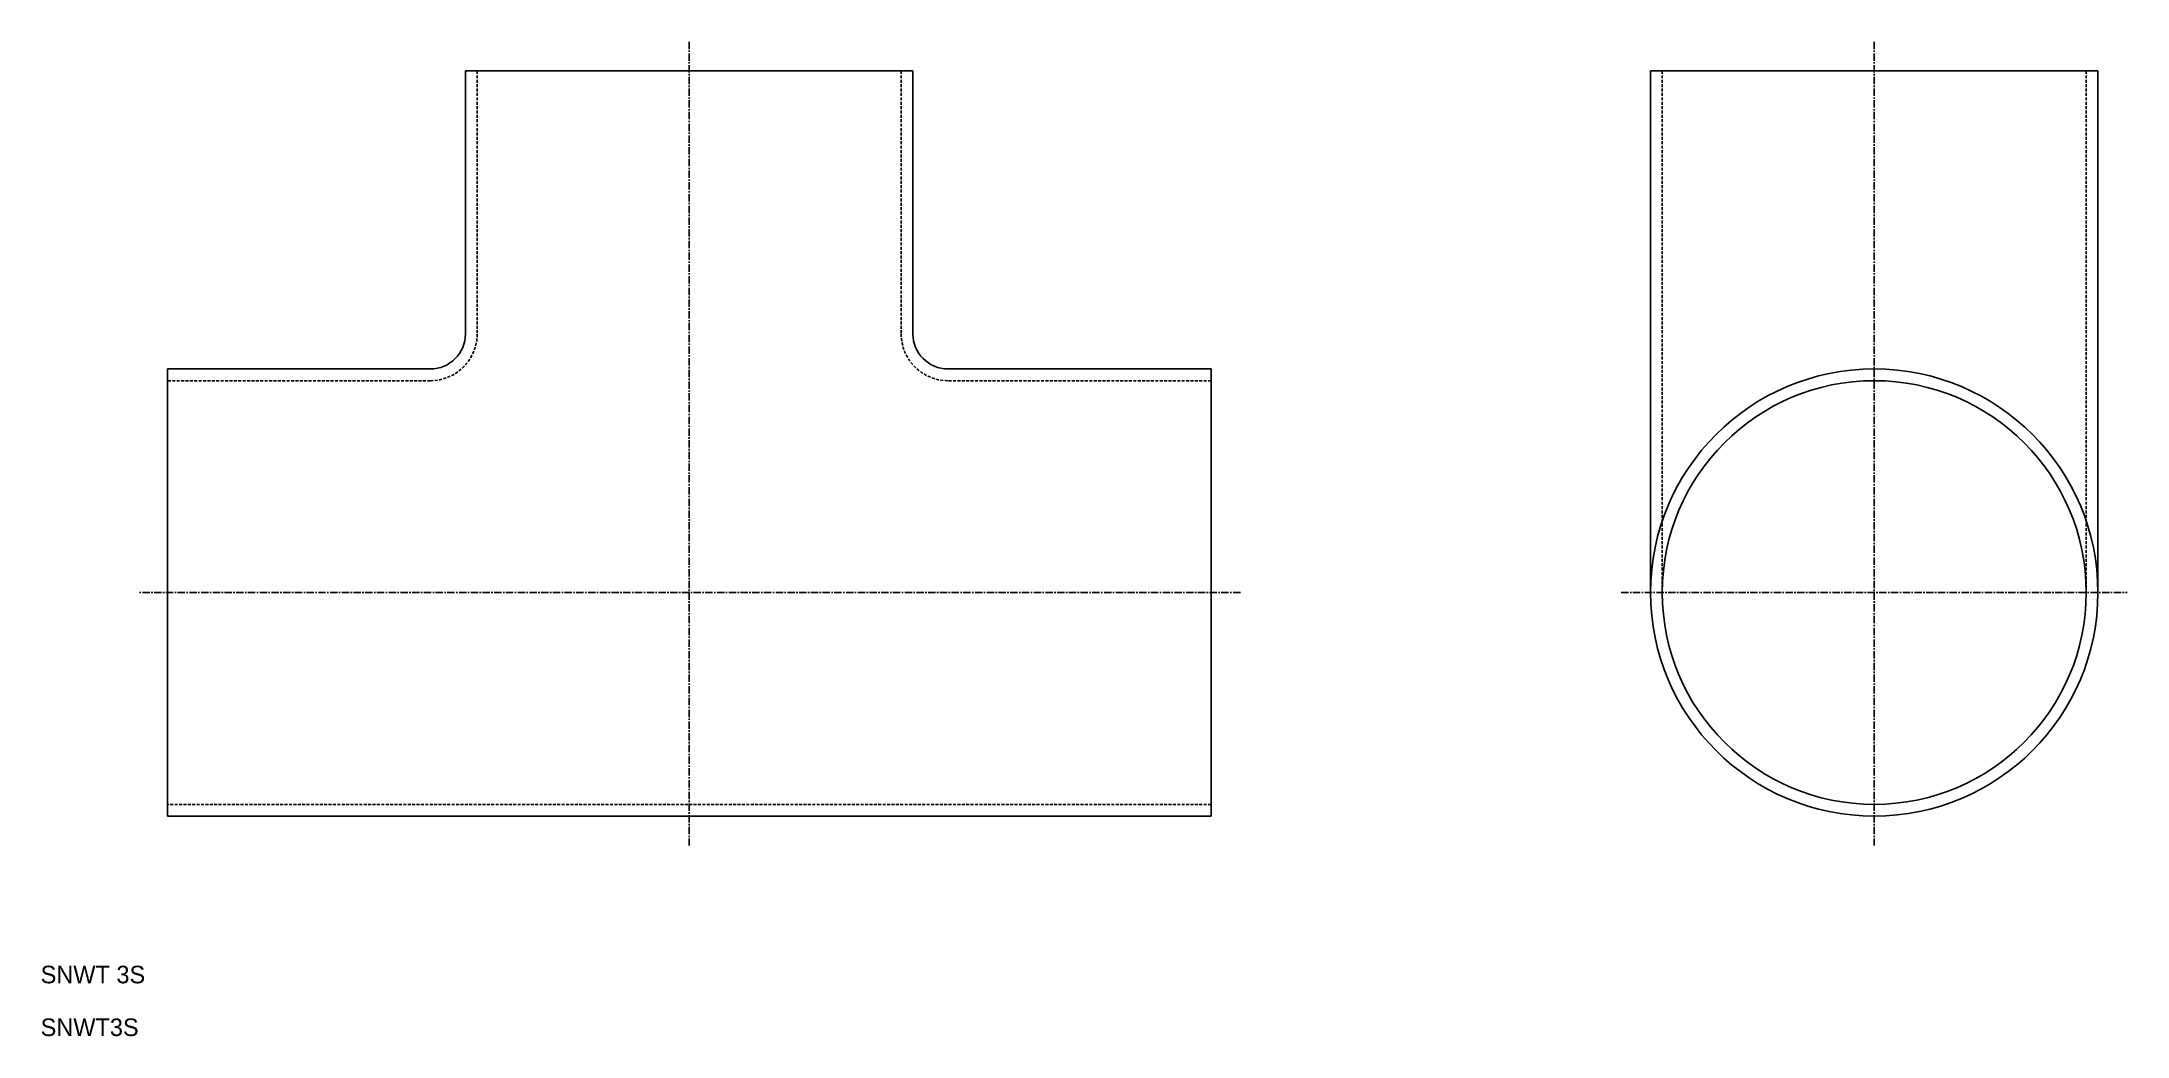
# Model space of a CAD drawing. Extents: x 0 to 356, y 1 to 171.
import ezdxf
from ezdxf.enums import TextEntityAlignment as Align

# ---------------------------------------------------------------- set-up
doc = ezdxf.new("R2010")
doc.units = 0
doc.linetypes.add('CENTER', pattern=[2, 1.25, -0.25, 0.25, -0.25])
doc.linetypes.add('DASHED', pattern=[0.75, 0.5, -0.25])
doc.layers.get('0').update_dxf_attribs({"linetype": 'CONTINUOUS'})
doc.layers.add('CENTER', color=1, linetype='CENTER')

msp = doc.modelspace()

# ---------------------------------------------------------------- linework, layer by layer
at = {"color": 7, "linetype": 'CONTINUOUS'}
for p, q in [((72.46, 120.74), (72.46, 165.59)), ((72.46, 165.59), (148.76, 165.59)), ((148.76, 120.74), (148.76, 165.59)), ((274.57, 76.59), (274.57, 165.59)), ((274.57, 165.59), (350.87, 165.59)), ((350.87, 76.59), (350.87, 165.59)), ((21.61, 114.74), (66.46, 114.74)), ((21.61, 38.44), (21.61, 114.74)), ((154.76, 114.74), (199.61, 114.74)), ((199.61, 38.44), (199.61, 114.74)), ((21.61, 38.44), (199.61, 38.44))]:
    msp.add_line(p, q, dxfattribs=at)
at = {"color": 3, "linetype": 'DASHED'}
for p, q in [((74.46, 165.59), (74.46, 120.74)), ((146.76, 165.59), (146.76, 120.74)), ((276.57, 165.59), (276.57, 76.59)), ((348.87, 165.59), (348.87, 76.59)), ((66.46, 112.74), (21.61, 112.74)), ((199.61, 112.74), (154.76, 112.74)), ((199.61, 40.44), (21.61, 40.44))]:
    msp.add_line(p, q, dxfattribs=at)
at = {"color": 7, "linetype": 'CONTINUOUS'}
for radius in [38.15, 36.15]:
    msp.add_circle((312.72, 76.59), radius, dxfattribs=at)
for centre, start, end in [((66.46, 120.74), 270, 0), ((154.76, 120.74), 180, 270)]:
    msp.add_arc(centre, 6, start, end, dxfattribs=at)
at = {"color": 3, "linetype": 'DASHED'}
for centre, start, end in [((66.46, 120.74), 270, 0), ((154.76, 120.74), 180, 270)]:
    msp.add_arc(centre, 8, start, end, dxfattribs=at)
at = {"layer": 'CENTER', "color": 1, "linetype": 'CENTER'}
for p, q in [((110.61, 170.59), (110.61, 33.44)), ((312.72, 170.59), (312.72, 33.44)), ((204.61, 76.59), (16.61, 76.59)), ((269.57, 76.59), (355.87, 76.59))]:
    msp.add_line(p, q, dxfattribs=at)

# ---------------------------------------------------------------- texts
for s, p in [('SNWT 3S', (0, 9)), ('SNWT3S', (0, 0))]:
    msp.add_text(s, height=3).set_placement(p, align=Align.BOTTOM_LEFT)

doc.saveas('drawing.dxf')
